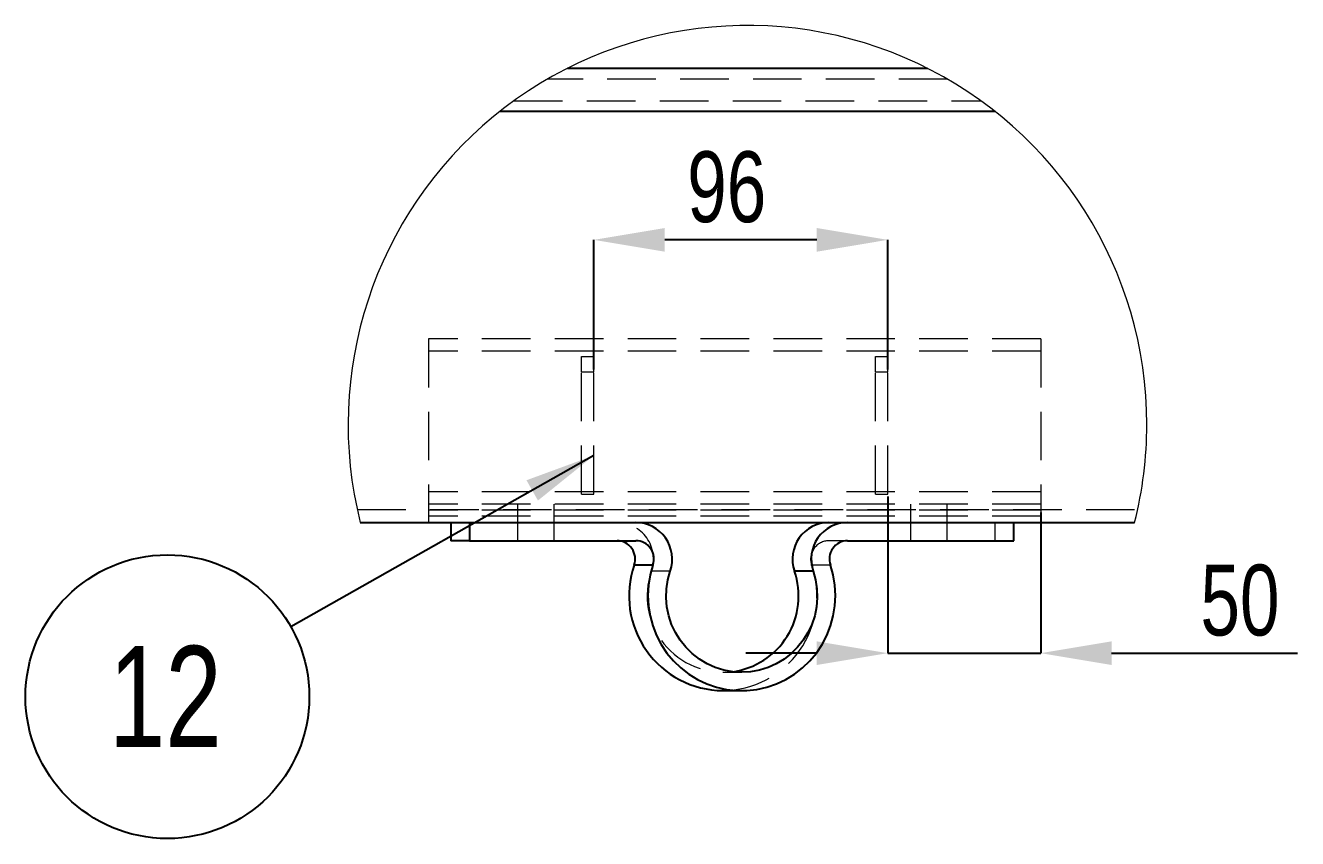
# Model space of a CAD drawing. Header units: millimetres. Extents: x 122 to 2816, y -707 to 556.
# Drawn here: x 1277.14 to 1310.39, y -162.33 to -141.06 of the extents above; entities that cross this region are included whole.
import ezdxf

# ---------------------------------------------------------------- set-up
doc = ezdxf.new("R2010")
doc.units = ezdxf.units.MM
doc.header["$PDSIZE"] = -1
doc.linetypes.add('HIDDEN', pattern=[1.905, 1.27, -0.635])
doc.layers.add('FORMAT', color=7, linetype='Continuous')
doc.styles.add('SLDTEXTSTYLE7', font='TXT', dxfattribs={"width": 0.75})
doc.dimstyles.new('SLDDIMSTYLE0', dxfattribs={"dimtxt": 2.5, "dimasz": 1.852083, "dimexe": 0, "dimexo": 0.625, "dimgap": 0, "dimtad": 1, "dimdec": 0, "dimrnd": 1e-09, "dimtxsty": 'Standard', "dimsah": 1, "dimcen": 2.5, "dimazin": 3, "dimtfac": 1.852083, "dimtdec": 0, "dimtmove": 0, "dimatfit": 3, "dimfrac": 2})
doc.dimstyles.new('SLDDIMSTYLE52', dxfattribs={"dimtxt": 1.852083, "dimasz": 1.852083, "dimexe": 0, "dimexo": 0.625, "dimgap": 0.463021, "dimtad": 1, "dimdec": 0, "dimlfac": 12.5, "dimrnd": 1e-09, "dimzin": 12, "dimtxsty": 'SLDTEXTSTYLE7', "dimsah": 1, "dimcen": 2.5, "dimazin": 3, "dimtfac": 1, "dimtdec": 0, "dimtmove": 0, "dimatfit": 0, "dimfrac": 2, "dimtzin": 12})

# ---------------------------------------------------------------- blocks, each defined once
blk = doc.blocks.new('*D1303')
at = {"layer": 'Defpoints', "color": 0}
for p in [(1299.68, -153.317), (1303.68, -153.736), (1303.68, -157.476)]:
    blk.add_point(p, dxfattribs=at)
at = {"layer": 'FORMAT', "color": 0, "lineweight": -2}
for p, q in [((1299.68, -153.38), (1299.68, -157.476)), ((1303.68, -153.799), (1303.68, -157.476)), ((1297.828, -157.476), (1295.976, -157.476)), ((1299.68, -157.476), (1303.68, -157.476)), ((1305.532, -157.476), (1310.394, -157.476))]:
    blk.add_line(p, q, dxfattribs=at)
at = {"layer": 'FORMAT', "color": 0}
for points in [[(1297.828, -157.168), (1297.828, -157.785), (1299.68, -157.476)], [(1305.532, -157.168), (1305.532, -157.785), (1303.68, -157.476)]]:
    blk.add_solid(points, dxfattribs=at)
at = {"layer": 'FORMAT', "color": 0, "insert": (1308.889, -155.161), "char_height": 1.8521, "attachment_point": 2, "style": 'SLDTEXTSTYLE7'}
blk.add_mtext('\\A1;50', dxfattribs=at)
blk = doc.blocks.new('*D1304')
at = {"layer": 'Defpoints', "color": 0}
for p in [(1292, -146.666), (1292, -150.117), (1299.68, -150.117)]:
    blk.add_point(p, dxfattribs=at)
at = {"layer": 'FORMAT', "color": 0, "lineweight": -2}
for p, q in [((1292, -150.055), (1292, -146.666)), ((1297.828, -146.666), (1293.852, -146.666)), ((1299.68, -150.055), (1299.68, -146.666))]:
    blk.add_line(p, q, dxfattribs=at)
at = {"layer": 'FORMAT', "color": 0}
for points in [[(1293.852, -146.357), (1293.852, -146.975), (1292, -146.666)], [(1297.828, -146.357), (1297.828, -146.975), (1299.68, -146.666)]]:
    blk.add_solid(points, dxfattribs=at)
at = {"layer": 'FORMAT', "color": 0, "insert": (1295.473, -144.351), "char_height": 1.8521, "attachment_point": 2, "style": 'SLDTEXTSTYLE7'}
blk.add_mtext('\\A1;96', dxfattribs=at)
blk = doc.blocks.new('SW_NOTE_0_118')
at = {"layer": 'FORMAT', "color": 0}
blk.add_circle((-3.229, -1.827), 3.71, dxfattribs=at)
at = {"layer": 'FORMAT', "color": 0, "insert": (-3.282, -0.5), "char_height": 2.6458, "attachment_point": 2, "style": 'SLDTEXTSTYLE7'}
blk.add_mtext('12', dxfattribs=at)

msp = doc.modelspace()

# ---------------------------------------------------------------- linework, layer by layer
at = {"color": 8, "linetype": 'Continuous', "lineweight": 25}
for p, q in [((1291.31144, -142.177042), (1300.718741, -142.177042)), ((1302.490563, -143.308413), (1289.539618, -143.308413))]:
    msp.add_line(p, q, dxfattribs=at)
at = {"color": 7, "linetype": 'HIDDEN', "lineweight": 18}
for p, q in [((1301.241573, -142.459885), (1290.788597, -142.459885)), ((1289.914278, -143.02557), (1302.115902, -143.02557)), ((1303.680329, -149.256436), (1287.680334, -149.256436)), ((1287.680334, -149.256436), (1287.680334, -153.736436)), ((1303.680329, -149.256436), (1303.680329, -153.736436)), ((1303.680329, -149.576436), (1287.680334, -149.576436)), ((1291.68033, -149.717025), (1292.000326, -149.717025)), ((1291.68033, -150.117025), (1291.68033, -149.717025)), ((1292.000326, -150.117025), (1292.000326, -149.717025)), ((1299.360327, -149.717025), (1299.680332, -149.717025)), ((1299.360327, -150.117025), (1299.360327, -149.717025)), ((1299.680332, -150.117025), (1299.680332, -149.717025)), ((1291.68033, -150.117025), (1292.000326, -150.117025)), ((1291.68033, -153.317024), (1291.68033, -150.117025)), ((1292.000326, -153.317024), (1292.000326, -150.117025)), ((1299.360327, -150.117025), (1299.680332, -150.117025)), ((1299.360327, -153.317024), (1299.360327, -150.117025)), ((1299.680332, -153.317024), (1299.680332, -150.117025)), ((1303.680329, -153.256436), (1287.680334, -153.256436)), ((1303.680329, -153.576436), (1287.680334, -153.576436)), ((1290.000328, -153.576436), (1290.000328, -154.056437)), ((1290.960335, -154.056437), (1290.960335, -153.576436)), ((1291.68033, -153.317024), (1292.000326, -153.317024)), ((1299.360327, -153.317024), (1299.680332, -153.317024)), ((1300.277905, -153.576436), (1300.277905, -154.056437)), ((1301.237902, -154.056437), (1301.237902, -153.576436)), ((1285.814852, -153.717025), (1306.215328, -153.717025)), ((1303.680329, -153.736436), (1287.680334, -153.736436)), ((1287.680334, -153.736436), (1287.680334, -154.056437)), ((1303.680329, -153.896436), (1287.680334, -153.896436)), ((1303.680329, -153.736436), (1303.680329, -154.056437)), ((1290.000328, -154.056437), (1290.000328, -154.536436)), ((1290.960335, -154.536436), (1290.960335, -154.056437)), ((1300.277905, -154.056437), (1300.277905, -154.536436)), ((1301.237902, -154.536436), (1301.237902, -154.056437)), ((1302.48958, -154.536436), (1302.48958, -154.056437)), ((1298.630938, -154.536436), (1298.141379, -154.536436)), ((1298.182224, -155.172112), (1297.692675, -155.172112)), ((1293.994278, -155.327787), (1293.504719, -155.327787)), ((1295.37434, -157.976436), (1295.863899, -157.976436))]:
    msp.add_line(p, q, dxfattribs=at)
at = {"color": 7, "linetype": 'Continuous', "lineweight": 25}
for p, q in [((1285.894694, -154.056437), (1306.135477, -154.056437)), ((1288.2591, -154.056437), (1288.2591, -154.536436)), ((1288.74865, -154.056437), (1288.74865, -154.536436)), ((1302.979139, -154.536436), (1302.979139, -154.056437)), ((1288.74865, -154.536436), (1288.2591, -154.536436)), ((1288.74865, -154.536436), (1293.096852, -154.536436)), ((1298.630938, -154.536436), (1302.979139, -154.536436)), ((1293.545565, -155.172112), (1293.056006, -155.172112)), ((1297.733521, -155.327787), (1297.243961, -155.327787)), ((1295.37434, -158.456436), (1295.863899, -158.456436))]:
    msp.add_line(p, q, dxfattribs=at)
at = {"color": 7, "linetype": 'Continuous', "lineweight": 25, "flags": 128}
for points in [[(1293.545565, -155.172112), (1293.473057, -155.431201), (1293.42873, -155.696719), (1293.413109, -155.965535), (1293.426394, -156.23448), (1293.468413, -156.500381), (1293.53867, -156.760106), (1293.636336, -157.010592), (1293.760275, -157.248885), (1293.90901, -157.472176), (1294.080795, -157.677832), (1294.2736, -157.863431), (1294.485153, -158.026782), (1294.712967, -158.165959), (1294.954342, -158.279323), (1295.206446, -158.365537), (1295.466303, -158.423583), (1295.730843, -158.452779), (1295.996947, -158.452779), (1296.261496, -158.423583), (1296.521343, -158.365537), (1296.773447, -158.279323), (1297.014822, -158.165959), (1297.242636, -158.026782), (1297.454189, -157.863431), (1297.646994, -157.677832), (1297.818779, -157.472176), (1297.967514, -157.248885), (1298.091454, -157.010592), (1298.18912, -156.760106), (1298.259386, -156.500381), (1298.301396, -156.23448), (1298.31468, -155.965535), (1298.299059, -155.696719), (1298.254742, -155.431201), (1298.182224, -155.172112)], [(1297.733521, -155.327787), (1297.79632, -155.556624), (1297.831873, -155.79138), (1297.839674, -156.028746), (1297.819618, -156.265374), (1297.771982, -156.497927), (1297.697443, -156.723127), (1297.59704, -156.937798), (1297.472204, -157.138912), (1297.32469, -157.323634), (1297.156576, -157.48936), (1296.970228, -157.63375), (1296.768288, -157.754771), (1296.553587, -157.850716), (1296.329168, -157.92023), (1296.098179, -157.962335), (1295.863899, -157.976436), (1295.62961, -157.962335), (1295.398621, -157.92023), (1295.174202, -157.850716), (1294.959501, -157.754771), (1294.757561, -157.63375), (1294.571213, -157.48936), (1294.403099, -157.323634), (1294.255585, -157.138912), (1294.130749, -156.937798), (1294.030356, -156.723127), (1293.955807, -156.497927), (1293.908171, -156.265374), (1293.888115, -156.028746), (1293.895916, -155.79138), (1293.931469, -155.556624), (1293.994278, -155.327787)]]:
    msp.add_lwpolyline(points, dxfattribs=at)
at = {"color": 7, "linetype": 'Continuous', "lineweight": 18}
for centre, radius, start, end in [((1296.015085, -151.496458), 10.439148, 0.0000046, 194.1953462), ((1296.015455, -151.496506), 10.438778, 345.8044112, 0.000267)]:
    msp.add_arc(centre, radius, start, end, dxfattribs=at)
at = {"color": 7, "linetype": 'HIDDEN', "lineweight": 18}
for centre, radius, start, end in [((1292.599884, -155.014081), 0.957673, 340.8785866, 89.5561943), ((1298.145456, -155.015515), 0.479096, 90.4876271, 199.0781657), ((1295.354, -155.981685), 2.474835, 270.470907, 19.094188), ((1295.386504, -155.982303), 1.992362, 160.821464, 276.7048029)]:
    msp.add_arc(centre, radius, start, end, dxfattribs=at)
at = {"color": 7, "linetype": 'Continuous', "lineweight": 25}
for centre, radius, start, end in [((1293.089443, -155.014081), 0.957673, 340.8785835, 89.5567712), ((1298.150178, -155.015056), 0.95866, 90.5259121, 199.0393069), ((1298.639722, -155.015046), 0.958649, 90.525032, 199.040187), ((1292.603224, -155.015515), 0.479096, 340.9218343, 89.5123729), ((1293.09278, -155.015518), 0.479099, 340.9222896, 89.5130651), ((1298.635009, -155.015518), 0.479099, 90.4869349, 199.0777104), ((1295.39468, -155.981685), 2.474835, 160.905812, 269.529093), ((1295.354549, -155.979858), 1.998768, 277.6063788, 19.0405062)]:
    msp.add_arc(centre, radius, start, end, dxfattribs=at)

# ---------------------------------------------------------------- block references
at = {"layer": 'FORMAT'}
msp.add_blockref('SW_NOTE_0_118', (1284.081074, -156.788199), dxfattribs=at)

# ---------------------------------------------------------------- dimensions: what is measured, and where the dimension line sits
for base, p1, p2, picture, middle in [((1292.00033, -146.666141), (1299.68033, -150.117025), (1292.00033, -150.117025), '*D1304', (1295.472994, -146.666141)), ((1303.68033, -157.476221), (1299.68033, -153.317025), (1303.68033, -153.736436), '*D1303', (1308.889315, -157.476221))]:
    dim = msp.add_linear_dim(base=base, p1=p1, p2=p2, dimstyle='SLDDIMSTYLE52', dxfattribs=at)
    dim.commit()
    dim.dimension.update_dxf_attribs({"geometry": picture, "text_midpoint": middle, "dimtype": 160})

# ---------------------------------------------------------------- leaders
msp.add_leader([(1292.00033, -152.306422), (1284.081074, -156.788199)], dimstyle='SLDDIMSTYLE0', dxfattribs=at)

doc.saveas('drawing.dxf')
